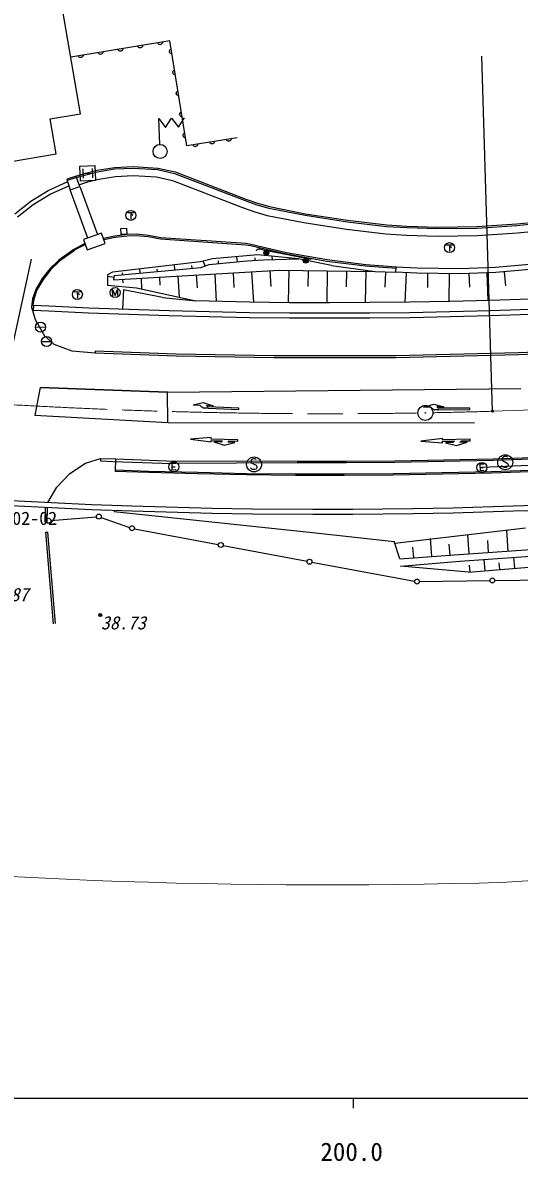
# Model space of a CAD drawing. Units: millimetres, scale not verified. Extents: x 40000 to 802321, y 20000 to 700605.
# Drawn here: x 235064 to 284553, y 198715 to 312266 of the extents above; entities that cross this region are included whole.
import ezdxf
from ezdxf.enums import TextEntityAlignment as Align

# ---------------------------------------------------------------- set-up
doc = ezdxf.new("R2010")
doc.units = ezdxf.units.MM
doc.header["$LTSCALE"] = 1000
doc.linetypes.add('CHAIN', pattern=[18.5, 12, -1.5, 3.5, -1.5])
for name, color, linetype, lineweight in [('M-BGD', 7, 'Continuous', 25), ('M-BMK', 2, 'CHAIN', 13), ('M-BMK-HTXT', 7, 'Continuous', 13), ('M-BMK-SRVR', 3, 'Continuous', 25), ('M-STR-STRC', 7, 'Continuous', 25), ('M-TTL-BAND', 7, 'Continuous', 25)]:
    doc.layers.add(name, color=color, linetype=linetype, lineweight=lineweight)
doc.styles.add('ＭＳ ゴシック', font='')
doc.styles.get('ＭＳ ゴシック').set_extended_font_data('MS Gothic')

# ---------------------------------------------------------------- blocks, each defined once
blk = doc.blocks.new('BUHIN15')
at = {"color": 7, "linetype": 'Continuous', "lineweight": 25}
blk.add_circle((0, 0), 249, dxfattribs=at)
blk = doc.blocks.new('BUHIN30')
at = {"color": 7, "linetype": 'Continuous', "lineweight": 25}
blk.add_circle((0, 0), 249, dxfattribs=at)
blk = doc.blocks.new('BUHIN33')
at = {"color": 7, "linetype": 'Continuous', "lineweight": 25}
for centre, radius in [((0, 0), 150), ((0, 0), 131), ((0, 0), 112), ((0, 0), 93.8), ((0, 0), 75), ((0, 0), 56.2), ((0, 1), 37.5), ((0, 0), 18.8)]:
    blk.add_circle(centre, radius, dxfattribs=at)

msp = doc.modelspace()

# ---------------------------------------------------------------- linework, layer by layer
at = {"layer": 'M-BGD'}
for p, q in [((240809, 303199), (237510, 322644)), ((249732, 310453), (239852, 308840)), ((247015, 310009), (247004, 309949)), ((248525, 310198), (248497, 310251)), ((248563, 310154), (248525, 310198)), ((248620, 310108), (248563, 310154)), ((248679, 310087), (248620, 310108)), ((248740, 310079), (248679, 310087)), ((248816, 310092), (248740, 310079)), ((248871, 310119), (248816, 310092)), ((248921, 310157), (248871, 310119)), ((248959, 310219), (248921, 310157)), ((248980, 310272), (248959, 310219)), ((248991, 310332), (248980, 310272)), ((251422, 299994), (249732, 310453)), ((240621, 308907), (240593, 308961)), ((240659, 308864), (240621, 308907)), ((240716, 308817), (240659, 308864)), ((241017, 308867), (240967, 308828)), ((241055, 308928), (241017, 308867)), ((241076, 308981), (241055, 308928)), ((241087, 309041), (241076, 308981)), ((242597, 309230), (242569, 309283)), ((242635, 309186), (242597, 309230)), ((242692, 309140), (242635, 309186)), ((242751, 309119), (242692, 309140)), ((242812, 309111), (242751, 309119)), ((242888, 309124), (242812, 309111)), ((242943, 309151), (242888, 309124)), ((242993, 309189), (242943, 309151)), ((243031, 309251), (242993, 309189)), ((243052, 309304), (243031, 309251)), ((243063, 309364), (243052, 309304)), ((244573, 309552), (244545, 309606)), ((244611, 309509), (244573, 309552)), ((244668, 309463), (244611, 309509)), ((244727, 309442), (244668, 309463)), ((244788, 309434), (244727, 309442)), ((244864, 309447), (244788, 309434)), ((244919, 309473), (244864, 309447)), ((244969, 309512), (244919, 309473)), ((245007, 309574), (244969, 309512)), ((245028, 309627), (245007, 309574)), ((245039, 309687), (245028, 309627)), ((246549, 309875), (246521, 309929)), ((246587, 309832), (246549, 309875)), ((246644, 309785), (246587, 309832)), ((246703, 309765), (246644, 309785)), ((246764, 309757), (246703, 309765)), ((246840, 309769), (246764, 309757)), ((246895, 309796), (246840, 309769)), ((246945, 309834), (246895, 309796)), ((246983, 309896), (246945, 309834)), ((247004, 309949), (246983, 309896)), ((249689, 309412), (249697, 309473)), ((249701, 309336), (249689, 309412)), ((249697, 309473), (249718, 309532)), ((249728, 309280), (249701, 309336)), ((249718, 309532), (249764, 309589)), ((249766, 309231), (249728, 309280)), ((249764, 309589), (249807, 309626)), ((249828, 309193), (249766, 309231)), ((249807, 309626), (249861, 309654)), ((249881, 309171), (249828, 309193)), ((249941, 309160), (249881, 309171)), ((240775, 308797), (240716, 308817)), ((240836, 308789), (240775, 308797)), ((240912, 308801), (240836, 308789)), ((240967, 308828), (240912, 308801)), ((250027, 307320), (250035, 307381)), ((250039, 307244), (250027, 307320)), ((250035, 307381), (250056, 307440)), ((250066, 307189), (250039, 307244)), ((250056, 307440), (250102, 307497)), ((250104, 307139), (250066, 307189)), ((250102, 307497), (250145, 307535)), ((250166, 307101), (250104, 307139)), ((250145, 307535), (250199, 307562)), ((250219, 307079), (250166, 307101)), ((250279, 307069), (250219, 307079)), ((250483, 305443), (250537, 305471)), ((250365, 305229), (250373, 305289)), ((250377, 305152), (250365, 305229)), ((250373, 305289), (250394, 305349)), ((250404, 305097), (250377, 305152)), ((250394, 305349), (250440, 305405)), ((250442, 305047), (250404, 305097)), ((250440, 305405), (250483, 305443)), ((250504, 305009), (250442, 305047)), ((250557, 304988), (250504, 305009)), ((250617, 304977), (250557, 304988)), ((237795, 302688), (240809, 303199)), ((250703, 303137), (250711, 303198)), ((250711, 303198), (250732, 303257)), ((250732, 303257), (250778, 303314)), ((250778, 303314), (250821, 303351)), ((250821, 303351), (250875, 303379)), ((238386, 299206), (237795, 302688)), ((248724, 300135), (248639, 302714)), ((248639, 302714), (249279, 301804)), ((249279, 301804), (249888, 302755)), ((249888, 302755), (250588, 301847)), ((250588, 301847), (251177, 302797)), ((250715, 303060), (250703, 303137)), ((250742, 303005), (250715, 303060)), ((250780, 302956), (250742, 303005)), ((250842, 302918), (250780, 302956)), ((250895, 302896), (250842, 302918)), ((250955, 302885), (250895, 302896)), ((251041, 301045), (251049, 301106)), ((251053, 300969), (251041, 301045)), ((251049, 301106), (251070, 301165)), ((251080, 300914), (251053, 300969)), ((251070, 301165), (251116, 301222)), ((251118, 300864), (251080, 300914)), ((251116, 301222), (251159, 301259)), ((251159, 301259), (251213, 301287)), ((251180, 300826), (251118, 300864)), ((251233, 300804), (251180, 300826)), ((251293, 300794), (251233, 300804)), ((256423, 300802), (251422, 299994)), ((252036, 300035), (252009, 300089)), ((252074, 299992), (252036, 300035)), ((252131, 299946), (252074, 299992)), ((252190, 299925), (252131, 299946)), ((252251, 299917), (252190, 299925)), ((252327, 299929), (252251, 299917)), ((252382, 299956), (252327, 299929)), ((252432, 299994), (252382, 299956)), ((252470, 300056), (252432, 299994)), ((252492, 300109), (252470, 300056)), ((252502, 300169), (252492, 300109)), ((253703, 300305), (253676, 300358)), ((253741, 300261), (253703, 300305)), ((253798, 300215), (253741, 300261)), ((253857, 300194), (253798, 300215)), ((253917, 300186), (253857, 300194)), ((253994, 300198), (253917, 300186)), ((254049, 300225), (253994, 300198)), ((254099, 300263), (254049, 300225)), ((254137, 300325), (254099, 300263)), ((254159, 300378), (254137, 300325)), ((254169, 300438), (254159, 300378)), ((255370, 300574), (255342, 300627)), ((255408, 300530), (255370, 300574)), ((255464, 300484), (255408, 300530)), ((255524, 300463), (255464, 300484)), ((255584, 300455), (255524, 300463)), ((255661, 300467), (255584, 300455)), ((255716, 300494), (255661, 300467)), ((255766, 300532), (255716, 300494)), ((255804, 300594), (255766, 300532)), ((255825, 300647), (255804, 300594)), ((255836, 300707), (255825, 300647)), ((203089, 293217), (238386, 299206)), ((240756, 297977), (242255, 298026)), ((240805, 296477), (240756, 297977)), ((241047, 297705), (241077, 296768)), ((241300, 297260), (242469, 297557)), ((241983, 297735), (242014, 296799)), ((242255, 298026), (242305, 296527)), ((242469, 297557), (244206, 297832)), ((242499, 297410), (244221, 297682)), ((244206, 297832), (246060, 297924)), ((244221, 297682), (246059, 297774)), ((246059, 297774), (248494, 297628)), ((246060, 297924), (248515, 297777)), ((248494, 297628), (250199, 297244)), ((248515, 297777), (250242, 297388)), ((237609, 295543), (239474, 296395)), ((240391, 296977), (239442, 296664)), ((239442, 296664), (239479, 296518)), ((240428, 296832), (239479, 296518)), ((239479, 296518), (239800, 295606)), ((240391, 296977), (241300, 297260)), ((240428, 296832), (241337, 297115)), ((240756, 295932), (240428, 296832)), ((240651, 296116), (241560, 296399)), ((242305, 296527), (240805, 296477)), ((241062, 297236), (241999, 297267)), ((241337, 297115), (242499, 297410)), ((241521, 296388), (242650, 296674)), ((242650, 296674), (244299, 296935)), ((244299, 296935), (246055, 297023)), ((246055, 297023), (248388, 296883)), ((248388, 296883), (249981, 296524)), ((249981, 296524), (256979, 293842)), ((250199, 297244), (257242, 294544)), ((250242, 297388), (257294, 294685)), ((235854, 294484), (237609, 295543)), ((237805, 295171), (239648, 296013)), ((239800, 295606), (240756, 295932)), ((241540, 290786), (239800, 295606)), ((240756, 295932), (242515, 291148)), ((234267, 293210), (235854, 294484)), ((234546, 292895), (236095, 294139)), ((236095, 294139), (237805, 295171)), ((257242, 294544), (258411, 294120)), ((257294, 294685), (258456, 294263)), ((258411, 294120), (259608, 293786)), ((258456, 294263), (259643, 293932)), ((245523, 293333), (246133, 293348)), ((245828, 293340), (245844, 292691)), ((245830, 293243), (246050, 293061)), ((256979, 293842), (258182, 293405)), ((258182, 293405), (259433, 293056)), ((259433, 293056), (263069, 292328)), ((259608, 293786), (263199, 293067)), ((259643, 293932), (263225, 293215)), ((263199, 293067), (267430, 292419)), ((263225, 293215), (267450, 292567)), ((263069, 292328), (267329, 291676)), ((267430, 292419), (271335, 291954)), ((267450, 292567), (271348, 292103)), ((271335, 291954), (273352, 291842)), ((271348, 292103), (273359, 291992)), ((273352, 291842), (276417, 291738)), ((273359, 291992), (276419, 291888)), ((276419, 291888), (280343, 291945)), ((280343, 291945), (284308, 292201)), ((280348, 291795), (284320, 292051)), ((284308, 292201), (288275, 292599)), ((284320, 292051), (288295, 292450)), ((242917, 291294), (241121, 290644)), ((243291, 290261), (242917, 291294)), ((244250, 290996), (243112, 290747)), ((244276, 290848), (243144, 290600)), ((245468, 291147), (244250, 290996)), ((245479, 290998), (244276, 290848)), ((244826, 291743), (245415, 291780)), ((244863, 291154), (244826, 291743)), ((245452, 291191), (244863, 291154)), ((245415, 291780), (245452, 291191)), ((246371, 291167), (245468, 291147)), ((246366, 291017), (245479, 290998)), ((247576, 290914), (246366, 291017)), ((247597, 291063), (246371, 291167)), ((248798, 290672), (247576, 290914)), ((248818, 290821), (247597, 291063)), ((257327, 290246), (248818, 290821)), ((267329, 291676), (271270, 291207)), ((271270, 291207), (273319, 291093)), ((273319, 291093), (276410, 290988)), ((276410, 290988), (280378, 291045)), ((276417, 291738), (280348, 291795)), ((280378, 291045), (284382, 291304)), ((284382, 291304), (288391, 291706)), ((240152, 289663), (238646, 288588)), ((240222, 289566), (238723, 288496)), ((241259, 290251), (240152, 289663)), ((241306, 290163), (240199, 289575)), ((241121, 290644), (241495, 289610)), ((241495, 289610), (243291, 290261)), ((257308, 290097), (248798, 290672)), ((257771, 290011), (257308, 290097)), ((257799, 290158), (257327, 290246)), ((261330, 289176), (257765, 290012)), ((261364, 289322), (257799, 290158)), ((258365, 289513), (258379, 289557)), ((258379, 289557), (258404, 289604)), ((258404, 289604), (258440, 289648)), ((258440, 289648), (258475, 289674)), ((258475, 289674), (258520, 289699)), ((258520, 289699), (258570, 289712)), ((258570, 289712), (258615, 289714)), ((258615, 289714), (258659, 289709)), ((258659, 289709), (258904, 289661)), ((258904, 289661), (259395, 289564)), ((259395, 289564), (263323, 288788)), ((277290, 290117), (277900, 290132)), ((277595, 290124), (277611, 289474)), ((277598, 290027), (277817, 289844)), ((235890, 288684), (234032, 280104)), ((238646, 288588), (237758, 287736)), ((238723, 288496), (237848, 287655)), ((252790, 288429), (243995, 287382)), ((253968, 288734), (252790, 288429)), ((253233, 288013), (253050, 288497)), ((253652, 288171), (257402, 288524)), ((258490, 289108), (253968, 288734)), ((254590, 288260), (254565, 288520)), ((256464, 288436), (256417, 288937)), ((257402, 288524), (259074, 288636)), ((258238, 288580), (258221, 288832)), ((262556, 288713), (258490, 289108)), ((259074, 288636), (262556, 288713)), ((259945, 288655), (259938, 288967)), ((265381, 288465), (261338, 289174)), ((265403, 288613), (261364, 289322)), ((261685, 288694), (261684, 288746)), ((265842, 288050), (262556, 288713)), ((263323, 288788), (263813, 288691)), ((269234, 287979), (265381, 288465)), ((269249, 288128), (265403, 288613)), ((237758, 287736), (236989, 286743)), ((237848, 287655), (237088, 286675)), ((243995, 287382), (243522, 287117)), ((244094, 286626), (260625, 287593)), ((244165, 287069), (252813, 287855)), ((245030, 287147), (245014, 287325)), ((246759, 287305), (246723, 287707)), ((248489, 287462), (248469, 287687)), ((250219, 287619), (250173, 288118)), ((251948, 287776), (251923, 288050)), ((252813, 287855), (253652, 288171)), ((256033, 287324), (256118, 285875)), ((257870, 287432), (258048, 284386)), ((259706, 287539), (259799, 285952)), ((260625, 287593), (270205, 287448)), ((261583, 287579), (261534, 284347)), ((263499, 287550), (263475, 285945)), ((265415, 287521), (265367, 284334)), ((265842, 288050), (270205, 287448)), ((267331, 287492), (267307, 285918)), ((269247, 287463), (269200, 284356)), ((272302, 287745), (269234, 287979)), ((272313, 287894), (269249, 288128)), ((272313, 287894), (269249, 288128)), ((270205, 287448), (272233, 287384)), ((271219, 287416), (271171, 285892)), ((272255, 287884), (272233, 287384)), ((274349, 287290), (272233, 287384)), ((274364, 287790), (272255, 287884)), ((273291, 287337), (273160, 284380)), ((278636, 287227), (274349, 287290)), ((278630, 287728), (274364, 287790)), ((282199, 287858), (278630, 287728)), ((282230, 287359), (278636, 287227)), ((281331, 287326), (281432, 284570)), ((287086, 288294), (282199, 287858)), ((287143, 287797), (282230, 287359)), ((283049, 287432), (283174, 286032)), ((236989, 286743), (236363, 285667)), ((237088, 286675), (236473, 285618)), ((243522, 287117), (243494, 286080)), ((244129, 286847), (243518, 286946)), ((244165, 287069), (244094, 286626)), ((245012, 286680), (245033, 286313)), ((246849, 286787), (246911, 285719)), ((248686, 286895), (248732, 286100)), ((250522, 287002), (250646, 284891)), ((252359, 287110), (252435, 285813)), ((254196, 287217), (254357, 284471)), ((275421, 287274), (275400, 285847)), ((277564, 287243), (277523, 284466)), ((279534, 287260), (279584, 285891)), ((236363, 285667), (236045, 284718)), ((236473, 285618), (236162, 284690)), ((240192, 285440), (240801, 285454)), ((240496, 285447), (240512, 284797)), ((240499, 285350), (240718, 285167)), ((243494, 286080), (246416, 285829)), ((244038, 285042), (244024, 285652)), ((244024, 285652), (244273, 285076)), ((244273, 285076), (244491, 285663)), ((244491, 285663), (244506, 285054)), ((245113, 285620), (245004, 283693)), ((249004, 284859), (245113, 285620)), ((246416, 285829), (252312, 284521)), ((236045, 284718), (235928, 283910)), ((235928, 283910), (236291, 282679)), ((235955, 284097), (236074, 284080)), ((236162, 284690), (236074, 284080)), ((236118, 284080), (236089, 283581)), ((237661, 283990), (236118, 284080)), ((241641, 283812), (237661, 283990)), ((249004, 284859), (252312, 284521)), ((257653, 284391), (252312, 284521)), ((261640, 284346), (257653, 284391)), ((265654, 284333), (261640, 284346)), ((269640, 284359), (265654, 284333)), ((273648, 284383), (269640, 284359)), ((277637, 284468), (273648, 284383)), ((281632, 284576), (277637, 284468)), ((285635, 284710), (281632, 284576)), ((237632, 283491), (236089, 283581)), ((241619, 283313), (237632, 283491)), ((245627, 283159), (241619, 283313)), ((245646, 283659), (241641, 283812)), ((249637, 283026), (245627, 283159)), ((249654, 283526), (245646, 283659)), ((253643, 282921), (249637, 283026)), ((253656, 283421), (249654, 283526)), ((257658, 282846), (253643, 282921)), ((257667, 283346), (253656, 283421)), ((261648, 282801), (257658, 282846)), ((261654, 283301), (257667, 283346)), ((265666, 282788), (261648, 282801)), ((265668, 283288), (261654, 283301)), ((269657, 282814), (265666, 282788)), ((269654, 283314), (265668, 283288)), ((273662, 283338), (269654, 283314)), ((273669, 282838), (269657, 282814)), ((277650, 283423), (273662, 283338)), ((277661, 282923), (273669, 282838)), ((281646, 283531), (277650, 283423)), ((281660, 283031), (277661, 282923)), ((285649, 283665), (281646, 283531)), ((285666, 283165), (281660, 283031)), ((236291, 282679), (237241, 281055)), ((236336, 281898), (237331, 281931)), ((236938, 280459), (237932, 280492)), ((237241, 281055), (238173, 280219)), ((238173, 280219), (239941, 279555)), ((239941, 279555), (242272, 279331)), ((242279, 279530), (242272, 279331)), ((242279, 279530), (250369, 279256)), ((272261, 279091), (284438, 279366)), ((284438, 279366), (299037, 280011)), ((284445, 279166), (299048, 279811)), ((242272, 279331), (250364, 279056)), ((250364, 279056), (260098, 278870)), ((250369, 279256), (260100, 279070)), ((260098, 278870), (272263, 278891)), ((260100, 279070), (272261, 279091)), ((272263, 278891), (284445, 279166)), ((236784, 275885), (236274, 273116)), ((249499, 275424), (236784, 275885)), ((236784, 275885), (249499, 275424)), ((249499, 275424), (284729, 275796)), ((249532, 272409), (249499, 275424)), ((252037, 274151), (253058, 274382)), ((252037, 274151), (252725, 274121)), ((253058, 274382), (254055, 274063)), ((253538, 273810), (253126, 273828)), ((254055, 274063), (253367, 274093)), ((253538, 273810), (256612, 273677)), ((256618, 273814), (253544, 273948)), ((256612, 273677), (256618, 273814)), ((256612, 273677), (256618, 273814)), ((275008, 273938), (276026, 274225)), ((275008, 273938), (275703, 273944)), ((276026, 274225), (277048, 273955)), ((276540, 273673), (276123, 273669)), ((277048, 273955), (276352, 273949)), ((279645, 273838), (276539, 273812)), ((276540, 273673), (279646, 273698)), ((279646, 273698), (279645, 273838)), ((279646, 273698), (279645, 273838)), ((236274, 273116), (249532, 272409)), ((249532, 272409), (280101, 272350)), ((253853, 270892), (251768, 270737)), ((251768, 270737), (253841, 270466)), ((253841, 270466), (253845, 270608)), ((253845, 270608), (254979, 270576)), ((253849, 270750), (253853, 270892)), ((256495, 270676), (253849, 270750)), ((254834, 270439), (254125, 270458)), ((254125, 270458), (255156, 270146)), ((254979, 270576), (254834, 270439)), ((255156, 270146), (256204, 270400)), ((255495, 270420), (255641, 270558)), ((256204, 270400), (255495, 270420)), ((255641, 270558), (256491, 270534)), ((256491, 270534), (256495, 270676)), ((276903, 270816), (274738, 270545)), ((274738, 270545), (276912, 270372)), ((276906, 270668), (276903, 270816)), ((279667, 270729), (276906, 270668)), ((276909, 270520), (278093, 270546)), ((276912, 270372), (276909, 270520)), ((277948, 270395), (277208, 270378)), ((277208, 270378), (278300, 270107)), ((278093, 270546), (277948, 270395)), ((278300, 270107), (279378, 270427)), ((278638, 270410), (278783, 270562)), ((279378, 270427), (278638, 270410)), ((278783, 270562), (279671, 270581)), ((279671, 270581), (279667, 270729)), ((239743, 267317), (241303, 268336)), ((241303, 268336), (242822, 268813)), ((242822, 268813), (242813, 268559)), ((242813, 268559), (244033, 268513)), ((242822, 268813), (244341, 268756)), ((244033, 268513), (249920, 268300)), ((244297, 267522), (244341, 268756)), ((244341, 268756), (250228, 268543)), ((250310, 268309), (249920, 268300)), ((249920, 268300), (249935, 267690)), ((249928, 267975), (250258, 267983)), ((262422, 268510), (250228, 268543)), ((262420, 268360), (250310, 268309)), ((257824, 268612), (257822, 268526)), ((257822, 268526), (257827, 268470)), ((257871, 268696), (257824, 268612)), ((257827, 268470), (257859, 268395)), ((257859, 268395), (257913, 268355)), ((257952, 268754), (257871, 268696)), ((257913, 268355), (258327, 268129)), ((258049, 268783), (257952, 268754)), ((258165, 268785), (258049, 268783)), ((258244, 268772), (258165, 268785)), ((258301, 268747), (258244, 268772)), ((258343, 268703), (258301, 268747)), ((258327, 268129), (258374, 268063)), ((258374, 268063), (258406, 267970)), ((267298, 268357), (262420, 268360)), ((267298, 268507), (262422, 268510)), ((272164, 268548), (267298, 268507)), ((272167, 268398), (267298, 268357)), ((277043, 268644), (272164, 268548)), ((277046, 268494), (272167, 268398)), ((281948, 268745), (277043, 268644)), ((281952, 268595), (277046, 268494)), ((281023, 268240), (280633, 268230)), ((280633, 268230), (280648, 267620)), ((287906, 268217), (280836, 267910)), ((286774, 268907), (281948, 268745)), ((286779, 268757), (281952, 268595)), ((282864, 268014), (282809, 268099)), ((282859, 268832), (282858, 268746)), ((282858, 268746), (282863, 268689)), ((282906, 268916), (282859, 268832)), ((282863, 268689), (282894, 268615)), ((282925, 267960), (282864, 268014)), ((282894, 268615), (282948, 268575)), ((282987, 268974), (282906, 268916)), ((282948, 268575), (283362, 268349)), ((283084, 269002), (282987, 268974)), ((283200, 269005), (283084, 269002)), ((283279, 268992), (283200, 269005)), ((283336, 268967), (283279, 268992)), ((283378, 268923), (283336, 268967)), ((283411, 268028), (283360, 267959)), ((283362, 268349), (283409, 268283)), ((283409, 268283), (283441, 268190)), ((283436, 268099), (283411, 268028)), ((283441, 268190), (283436, 268099)), ((238467, 265943), (239743, 267317)), ((247624, 267405), (244297, 267522)), ((247630, 267525), (244302, 267642)), ((252508, 267279), (247624, 267405)), ((252513, 267399), (247630, 267525)), ((249935, 267690), (250325, 267700)), ((257377, 267168), (252508, 267279)), ((257383, 267288), (252513, 267399)), ((262234, 267120), (257377, 267168)), ((262240, 267240), (257383, 267288)), ((257829, 267795), (257774, 267880)), ((257890, 267740), (257829, 267795)), ((257962, 267708), (257890, 267740)), ((258037, 267698), (257962, 267708)), ((258210, 267703), (258037, 267698)), ((258325, 267739), (258210, 267703)), ((258376, 267808), (258325, 267739)), ((258400, 267880), (258376, 267808)), ((258406, 267970), (258400, 267880)), ((267111, 267118), (262234, 267120)), ((267116, 267238), (262240, 267240)), ((271979, 267159), (267111, 267118)), ((271985, 267279), (267116, 267238)), ((276859, 267255), (271979, 267159)), ((276864, 267375), (271985, 267279)), ((281764, 267355), (276859, 267255)), ((281770, 267475), (276864, 267375)), ((280641, 267905), (280971, 267913)), ((280648, 267620), (281037, 267630)), ((286591, 267518), (281764, 267355)), ((286597, 267638), (281770, 267475)), ((282997, 267928), (282925, 267960)), ((283073, 267918), (282997, 267928)), ((283245, 267922), (283073, 267918)), ((283360, 267959), (283245, 267922)), ((237567, 264427), (238467, 265943)), ((233945, 264619), (237943, 264407)), ((233918, 264119), (237920, 263907)), ((237279, 262443), (237335, 263935)), ((237478, 262435), (237535, 263925)), ((237920, 263907), (241923, 263721)), ((237943, 264407), (241941, 264221)), ((241923, 263721), (245920, 263576)), ((241941, 264221), (245938, 264075)), ((244154, 263653), (244163, 263504)), ((244163, 263504), (263956, 261416)), ((245925, 263575), (253941, 263361)), ((245938, 264075), (253949, 263861)), ((253949, 263861), (257964, 263792)), ((257964, 263792), (263962, 263745)), ((263962, 263745), (267957, 263745)), ((267957, 263745), (273961, 263818)), ((273961, 263818), (277949, 263893)), ((277949, 263893), (283956, 264073)), ((277962, 263393), (283971, 263573)), ((283956, 264073), (287932, 264195)), ((283971, 263573), (287951, 263695)), ((237279, 262443), (237478, 262435)), ((237873, 262612), (242395, 262990)), ((242880, 262928), (245716, 261935)), ((253941, 263361), (257958, 263292)), ((257958, 263292), (263962, 263245)), ((263962, 263245), (267960, 263245)), ((267960, 263245), (273970, 263318)), ((273970, 263318), (277962, 263393)), ((237359, 261443), (237558, 261460)), ((238134, 252323), (237359, 261443)), ((238334, 252340), (237558, 261460)), ((246197, 261806), (254553, 260227)), ((263956, 261416), (272083, 260542)), ((285183, 261862), (272150, 260335)), ((279549, 259305), (279421, 261187)), ((283463, 259571), (283322, 261644)), ((255044, 260134), (263400, 258555)), ((272644, 258784), (272083, 260543)), ((275849, 259030), (275711, 260824)), ((277663, 259169), (277580, 260247)), ((278570, 259239), (292269, 260168)), ((281506, 259438), (281425, 260625)), ((272644, 258784), (278570, 259239)), ((274035, 258890), (273952, 259966)), ((278623, 258570), (292261, 259511)), ((284108, 257856), (284014, 258942)), ((263892, 258463), (274119, 256582)), ((272712, 258076), (278623, 258570)), ((279494, 257456), (272712, 258076)), ((279494, 257456), (292262, 258564)), ((279661, 257470), (279600, 258169)), ((281143, 257599), (281044, 258737)), ((282626, 257727), (282568, 258395)), ((274615, 256540), (281624, 256634)), ((282124, 256641), (289133, 256735))]:
    msp.add_line(p, q, dxfattribs=at)
for centre, radius in [((248747, 299436), 700), ((245835, 293055), 498), ((259346, 289320), 249), ((277602, 289839), 498), ((259346, 289320), 220), ((259346, 289320), 191), ((259346, 289320), 161), ((259346, 289320), 132), ((259346, 289320), 97.5), ((259346, 289320), 67.5), ((259346, 289320), 38.7), ((259346, 289320), 7.5), ((263275, 288544), 249), ((263275, 288544), 220), ((263275, 288544), 191), ((263275, 288544), 161), ((263275, 288544), 132), ((263275, 288544), 97.5), ((263275, 288544), 67.5), ((263275, 288544), 38.7), ((263275, 288544), 7.5), ((240503, 285162), 498), ((244266, 285353), 498), ((236833, 281914), 498), ((237435, 280475), 498), ((275203, 273357), 22.5), ((281891, 273516), 100), ((281891, 273516), 87.5), ((281891, 273516), 75), ((281891, 273516), 62.5), ((281891, 273516), 50), ((281891, 273516), 37.5), ((281891, 273516), 25), ((281891, 273516), 12.5), ((283158, 268434), 746), ((250123, 267980), 498), ((258122, 268214), 746), ((280836, 267910), 498), ((237624, 262591), 249), ((242645, 263011), 249), ((245952, 261852), 249), ((263646, 258509), 249), ((274365, 256537), 249)]:
    msp.add_circle(centre, radius, dxfattribs=at)
for centre, radius, start, end in [((253447, 274688), 918, 218.1362, 249.51428), ((253738, 274364), 459, 216.16791, 245.12292), ((276402, 274553), 927, 221.09467, 252.47275), ((276712, 274242), 464, 219.12637, 248.08139)]:
    msp.add_arc(centre, radius, start, end, dxfattribs=at)
at = {"layer": 'M-BMK'}
msp.add_line((281891, 273516), (288074, 273735), dxfattribs=at)
for start, end in [(260.68108, 270.94225), (271.0985, 271.71727)]:
    msp.add_arc((265410, 823235), 549965, start, end, dxfattribs=at)
at = {"layer": 'M-BMK-HTXT'}
msp.add_line((283299, 226540), (285906, 226718), dxfattribs=at)
msp.add_arc((265410, 823235), 596962, 263.28447, 271.71721, dxfattribs=at)
at = {"layer": 'M-BMK-SRVR'}
msp.add_circle((275203, 273357), 746, dxfattribs=at)
at = {"layer": 'M-STR-STRC'}
msp.add_line((281891, 273516), (280829, 308935), dxfattribs=at)
at = {"layer": 'M-TTL-BAND'}
for p, q in [((40000, 205000), (579000, 205000)), ((268000, 205000), (268000, 204000))]:
    msp.add_line(p, q, dxfattribs=at)

# ---------------------------------------------------------------- block references
at = {"layer": 'M-BGD', "rotation": 200}
for name, p in [('BUHIN15', (245952, 261852)), ('BUHIN15', (254799, 260180)), ('BUHIN15', (263646, 258509)), ('BUHIN30', (281874, 256638)), ('BUHIN33', (242788, 253194))]:
    msp.add_blockref(name, p, dxfattribs=at)

# ---------------------------------------------------------------- texts
at = {"layer": 'M-BGD', "style": 'ＭＳ ゴシック'}
msp.add_text('31180202-02', height=1320, dxfattribs=at).set_placement((228619, 261789), align=Align.BOTTOM_LEFT)
at = {"layer": 'M-BGD', "style": 'ＭＳ ゴシック', "oblique": 15}
for s, p in [('38.87', (231139, 254180)), ('38.73', (242847, 251362))]:
    msp.add_text(s, height=1320, dxfattribs=at).set_placement(p, align=Align.BOTTOM_LEFT)
at = {"layer": 'M-TTL-BAND', "style": 'ＭＳ ゴシック'}
msp.add_text('200.0', height=1833, dxfattribs=at).set_placement((267844, 198195), align=Align.BOTTOM_CENTER)

doc.saveas('drawing.dxf')
